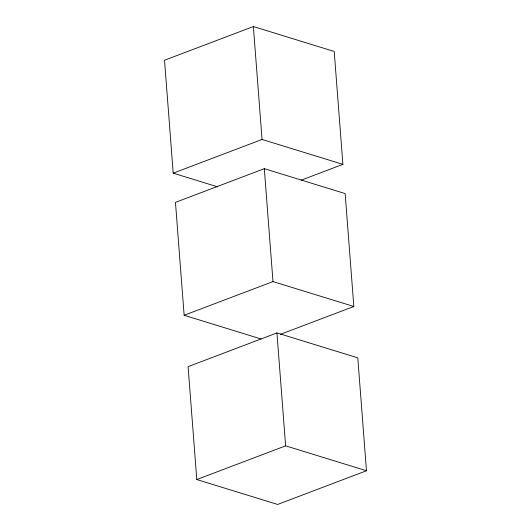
<?xml version="1.0" encoding="UTF-8"?>
<svg xmlns="http://www.w3.org/2000/svg" width="531" height="531" viewBox="0 0 531 531"><rect width="100%" height="100%" fill="white"/><g stroke="black" fill="none" stroke-linecap="round" stroke-linejoin="round"><path stroke-width="0.8" d="M301.183 180.182L342.9 164.358L334.211 51.454L253.367 26.55L164.524 60.249L173.212 173.159L217.597 186.832M173.212 173.159L262.055 139.461L342.9 164.358M280.441 334.324L353.832 306.487L345.15 193.576L264.305 168.672L175.462 202.377L184.151 315.281L261.026 338.964M184.151 315.281L272.994 281.583L353.832 306.487M276.943 332.937L188.1 366.642L196.789 479.546L277.633 504.45L366.476 470.751L357.788 357.841L276.943 332.937L285.632 445.848L366.476 470.751M196.789 479.546L285.632 445.848M253.367 26.55L262.055 139.461M264.305 168.672L272.994 281.583"/></g></svg>
